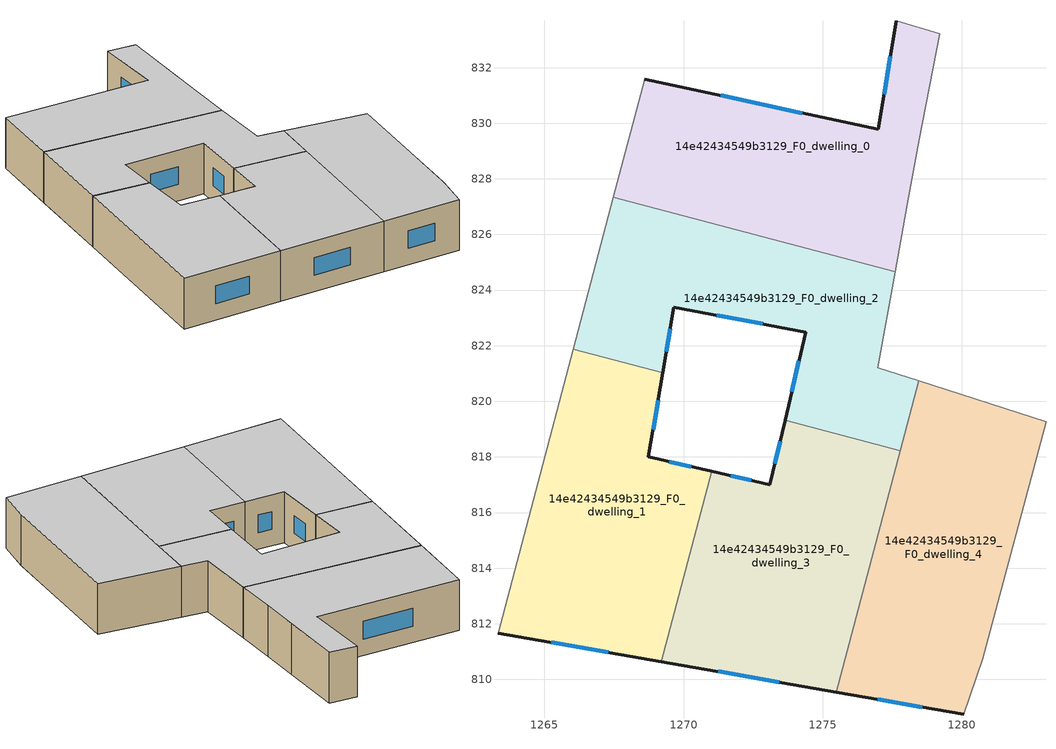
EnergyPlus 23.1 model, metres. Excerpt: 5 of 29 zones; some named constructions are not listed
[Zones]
14e42434549b3129_F0_dwelling_0
 floor ground (EU_floor_Construction): 1279.21,833.22 1278.48,829.43 1278.05,827.08 1277.61,824.66 1267.48,827.34 1268.6,831.59 1277,829.78 1277.65,833.68 z0
 wall outside (EU_wall_Construction): 1277.65,833.68 1277,829.78 1268.6,831.59 z0:3
 wall adiabatic (EU_wall_Construction): 1277.61,824.66 1278.05,827.08 1278.48,829.43 1279.21,833.22 1277.65,833.68 / 1268.6,831.59 1267.48,827.34 z0:3
 wall to 14e42434549b3129_F0_dwelling_2 (EU_wall_Construction): 1267.48,827.34 1277.61,824.66 z0:3
 window (EU_Window_Construction): 1277.44,832.41 1277.21,831.05 / 1274.27,830.37 1271.33,831 z0.98:2.02
 ceiling to 14e42434549b3129_F1_dwelling_0 (EU_floor_Construction): 1277.61,824.66 1278.05,827.08 1278.48,829.43 1279.21,833.22 1277.65,833.68 1277,829.78 1268.6,831.59 1267.48,827.34 z3
14e42434549b3129_F0_dwelling_1
 floor ground (EU_floor_Construction): 1269.25,821.02 1268.74,818 1271.01,817.48 1269.2,810.64 1263.33,811.67 1266.03,821.87 z0
 wall outside (EU_wall_Construction): 1271.01,817.48 1268.74,818 1269.25,821.02 / 1263.33,811.67 1269.2,810.64 z0:3
 wall to 14e42434549b3129_F0_dwelling_3 (EU_wall_Construction): 1269.2,810.64 1271.01,817.48 z0:3
 wall adiabatic (EU_wall_Construction): 1266.03,821.87 1263.33,811.67 z0:3
 wall to 14e42434549b3129_F0_dwelling_2 (EU_wall_Construction): 1269.25,821.02 1266.03,821.87 z0:3
 window (EU_Window_Construction): 1268.9,818.98 1269.08,820.04 / 1270.27,817.65 1269.48,817.83 / 1265.24,811.33 1267.29,810.98 z0.98:2.02
 ceiling to 14e42434549b3129_F1_dwelling_1 (EU_floor_Construction): 1269.2,810.64 1271.01,817.48 1268.74,818 1269.25,821.02 1266.03,821.87 1263.33,811.67 z3
14e42434549b3129_F0_dwelling_2
 floor ground (EU_floor_Construction): 1277.61,824.66 1276.99,821.2 1278.45,820.73 1277.79,818.22 1273.65,819.32 1274.39,822.49 1269.65,823.39 1269.25,821.02 1266.03,821.87 1267.48,827.34 z0
 wall outside (EU_wall_Construction): 1269.25,821.02 1269.65,823.39 1274.39,822.49 1273.65,819.32 z0:3
 wall to 14e42434549b3129_F0_dwelling_3 (EU_wall_Construction): 1273.65,819.32 1277.79,818.22 z0:3
 wall adiabatic (EU_wall_Construction): 1267.48,827.34 1266.03,821.87 / 1278.45,820.73 1276.99,821.2 1277.61,824.66 z0:3
 wall to 14e42434549b3129_F0_dwelling_4 (EU_wall_Construction): 1277.79,818.22 1278.45,820.73 z0:3
 window (EU_Window_Construction): 1274.15,821.46 1273.89,820.35 / 1271.19,823.1 1272.85,822.78 / 1269.38,821.79 1269.52,822.62 z0.98:2.02
 ceiling to 14e42434549b3129_F1_dwelling_2 (EU_floor_Construction): 1277.79,818.22 1278.45,820.73 1276.99,821.2 1277.61,824.66 1267.48,827.34 1266.03,821.87 1269.25,821.02 1269.65,823.39 1274.39,822.49 1273.65,819.32 z3
14e42434549b3129_F0_dwelling_3
 floor ground (EU_floor_Construction): 1277.79,818.22 1275.5,809.55 1269.2,810.64 1271.01,817.48 1273.11,817 1273.65,819.32 z0
 wall outside (EU_wall_Construction): 1273.65,819.32 1273.11,817 1271.01,817.48 / 1269.2,810.64 1275.5,809.55 z0:3
 wall to 14e42434549b3129_F0_dwelling_4 (EU_wall_Construction): 1275.5,809.55 1277.79,818.22 z0:3
 window (EU_Window_Construction): 1272.43,817.15 1271.69,817.32 / 1273.47,818.56 1273.28,817.75 / 1271.25,810.29 1273.45,809.9 z0.98:2.02
 ceiling to 14e42434549b3129_F1_dwelling_3 (EU_floor_Construction): 1275.5,809.55 1277.79,818.22 1273.65,819.32 1273.11,817 1271.01,817.48 1269.2,810.64 z3
14e42434549b3129_F0_dwelling_4
 floor ground (EU_floor_Construction): 1283.04,819.27 1280.77,810.75 1280.07,808.75 1275.5,809.55 1278.45,820.73 z0
 wall outside (EU_wall_Construction): 1275.5,809.55 1280.07,808.75 z0:3
 wall adiabatic (EU_wall_Construction): 1280.07,808.75 1280.77,810.75 1283.04,819.27 1278.45,820.73 z0:3
 window (EU_Window_Construction): 1276.98,809.29 1278.58,809.01 z0.98:2.02
 ceiling to 14e42434549b3129_F1_dwelling_4 (EU_floor_Construction): 1280.07,808.75 1280.77,810.75 1283.04,819.27 1278.45,820.73 1275.5,809.55 z3
[HVACTEMPLATE:THERMOSTAT] Constant Heating Setpoint=20; Constant Cooling Setpoint=50
EU_HeatOnly_14e42434549b3129_F0_dwelling_0; EU_HeatOnly_14e42434549b3129_F0_dwelling_1; EU_HeatOnly_14e42434549b3129_F0_dwelling_2; EU_HeatOnly_14e42434549b3129_F0_dwelling_3; EU_HeatOnly_14e42434549b3129_F0_dwelling_4; EU_HeatOnly_14e42434549b3129_F1_dwelling_0; EU_HeatOnly_14e42434549b3129_F1_dwelling_1; EU_HeatOnly_14e42434549b3129_F1_dwelling_2; EU_HeatOnly_14e42434549b3129_F1_dwelling_3; EU_HeatOnly_14e42434549b3129_F1_dwelling_4; EU_HeatOnly_14e42434549b3129_F2_dwelling_0; EU_HeatOnly_14e42434549b3129_F2_dwelling_1; EU_HeatOnly_14e42434549b3129_F2_dwelling_2; EU_HeatOnly_14e42434549b3129_F2_dwelling_3; EU_HeatOnly_14e42434549b3129_F2_dwelling_4; EU_HeatOnly_14e42434549b3129_F3_dwelling_0; EU_HeatOnly_14e42434549b3129_F3_dwelling_1; EU_HeatOnly_14e42434549b3129_F3_dwelling_2; EU_HeatOnly_14e42434549b3129_F3_dwelling_3; EU_HeatOnly_14e42434549b3129_F3_dwelling_4; EU_HeatOnly_14e42434549b3129_F4_dwelling_0; EU_HeatOnly_14e42434549b3129_F4_dwelling_1; EU_HeatOnly_14e42434549b3129_F4_dwelling_2; EU_HeatOnly_14e42434549b3129_F4_dwelling_3; EU_HeatOnly_14e42434549b3129_F4_dwelling_4; EU_HeatOnly_14e42434549b3129_F5_dwelling_0; EU_HeatOnly_14e42434549b3129_F5_dwelling_1; EU_HeatOnly_14e42434549b3129_F5_dwelling_2; EU_HeatOnly_14e42434549b3129_F5_dwelling_3
[SCHEDULE:CONSTANT]
Name | Hourly Value
EU_AlwaysOn | 1
EU_CoolingOff | 0
[SCHEDULE:FILE] Column Number=1; Rows to Skip at Top=0; Number of Hours of Data=8760; Column Separator=Comma; Interpolate to Timestep=No; Minutes per Item=60; Adjust Schedule for Daylight Savings=Yes
Name | File
EU_Step8_GainSchedule_14e42434549b3129_F5_dwelling_2_f000 | ../../schedules/14e42434549b3129/14e42434549b3129_F5_dwelling_2_f000_gain.csv
EU_Step8_GainSchedule_14e42434549b3129_F5_dwelling_3_f000 | ../../schedules/14e42434549b3129/14e42434549b3129_F5_dwelling_3_f000_gain.csv
